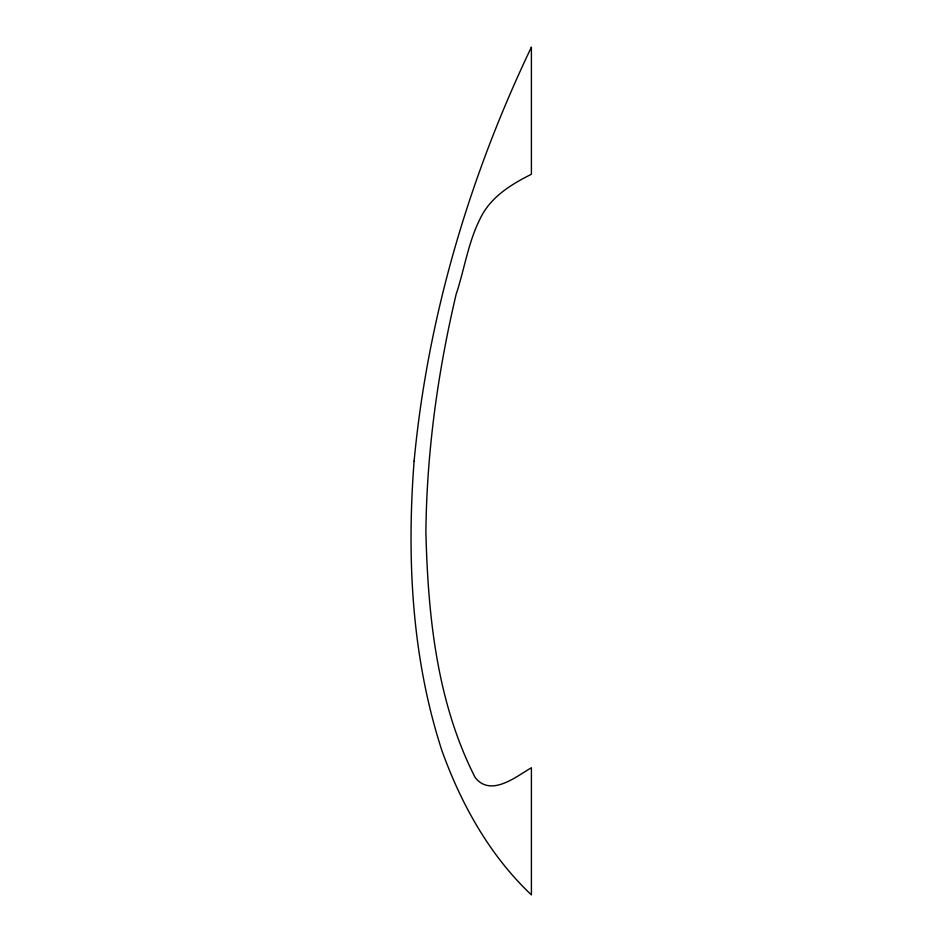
<?xml version="1.0" encoding="UTF-8"?>
<svg xmlns="http://www.w3.org/2000/svg" width="942" height="942" viewBox="0 0 942 942"><rect width="100%" height="100%" fill="white"/><g stroke="black" fill="none" stroke-linecap="round" stroke-linejoin="round"><path stroke-width="1.41" d="M414.103 461.144C406.661 558.253 411.63 657.398 441.892 750.562C461.25 804.386 489.569 855.289 531.406 894.9L531.406 767.73C516.11 776.585 490.888 797.497 475.168 777.527C436.688 702.084 427.962 615.444 425.89 531.924C426.726 451.83 437.783 372.278 456.116 294.375C464.453 269.341 468.115 242.53 480.102 218.803C490.229 197.278 510.894 184.491 531.406 174.27L531.406 47.1C469.269 177.19 427.656 317.407 414.103 461.144"/></g></svg>
